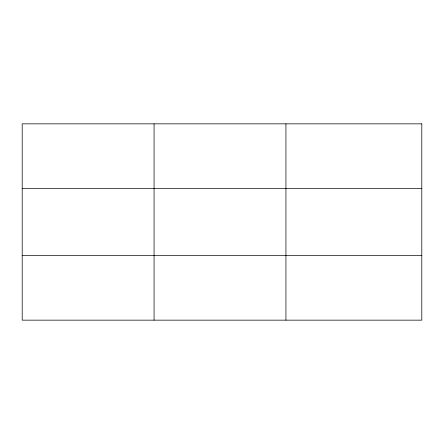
<?xml version="1.0" encoding="UTF-8"?>
<svg xmlns="http://www.w3.org/2000/svg" width="444" height="444" viewBox="0 0 444 444"><rect width="100%" height="100%" fill="white"/><g stroke="black" fill="none" stroke-linecap="round" stroke-linejoin="round"><path stroke-width="0.67" d="M154.068 123.843L154.068 320.157M285.936 123.843L285.936 320.157M22.2 188.628L421.8 188.628M22.2 255.372L421.8 255.372M421.8 123.843L421.8 320.157L22.2 320.157L22.2 123.843L421.8 123.843"/></g></svg>
